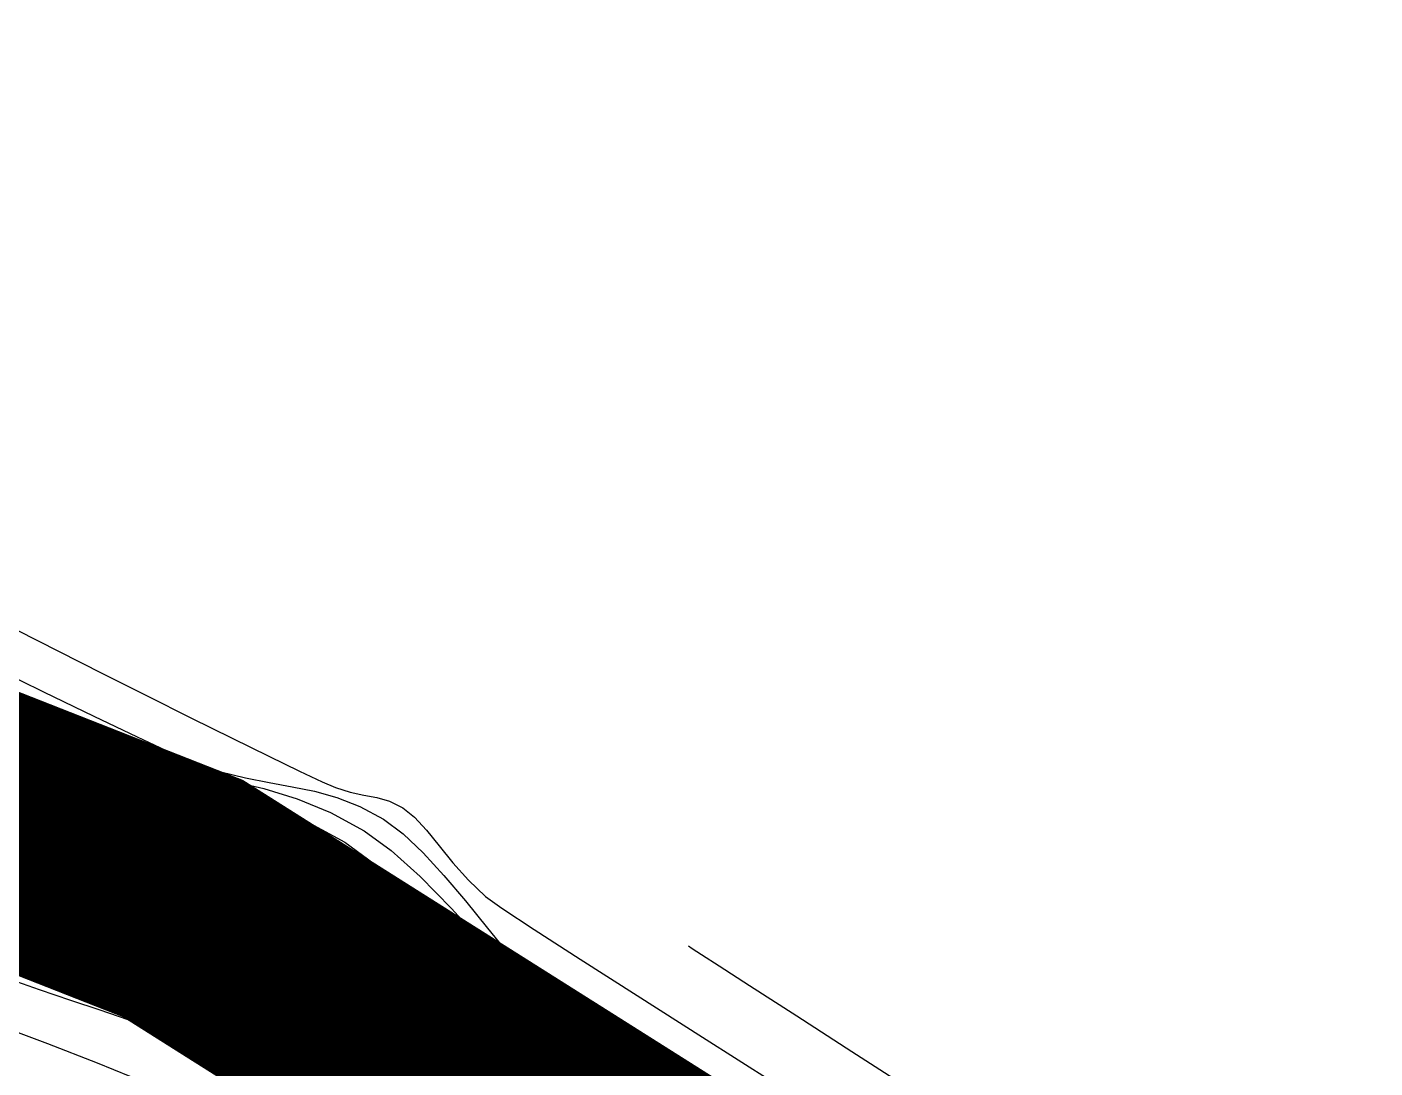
# Model space of a CAD drawing. Header units: feet. Extents: x 26064 to 27719, y 16802 to 28989.
# Drawn here: x 26255.41 to 26296.15, y 18096.53 to 18128 of the extents above; entities that cross this region are included whole.
import ezdxf

# ---------------------------------------------------------------- set-up
doc = ezdxf.new("R2010")
doc.units = ezdxf.units.FT
doc.header["$LTSCALE"] = 50
doc.header["$MEASUREMENT"] = 0
doc.linetypes.add('HIDDEN', pattern=[0.375, 0.25, -0.125])
doc.linetypes.add('HIDN25', pattern=[0.0938, 0.0625, -0.0313])
for name, color, linetype in [('CONT-MJR', 160, 'HIDDEN'), ('CONT-MNR', 55, 'HIDN25'), ('WATER', 5, 'Continuous')]:
    doc.layers.add(name, color=color, linetype=linetype)

msp = doc.modelspace()

# ---------------------------------------------------------------- linework, layer by layer
at = {"layer": 'CONT-MJR', "color": 7}
for p, q in [((26255.11767, 18106.37852, 590), (26256.36261, 18106.10884, 590)), ((26256.36261, 18106.10884, 590), (26257.65623, 18105.83317, 590)), ((26257.65623, 18105.83317, 590), (26258.9731, 18105.5391, 590)), ((26258.9731, 18105.5391, 590), (26260.28781, 18105.21427, 590)), ((26260.28781, 18105.21427, 590), (26261.57495, 18104.84628, 590)), ((26261.57495, 18104.84628, 590), (26262.80909, 18104.42274, 590)), ((26262.80909, 18104.42274, 590), (26263.96482, 18103.93127, 590)), ((26263.96482, 18103.93127, 590), (26265.01671, 18103.35948, 590)), ((26265.01671, 18103.35948, 590), (26265.89748, 18102.71196, 590)), ((26265.89748, 18102.71196, 590), (26266.95844, 18101.7714, 590)), ((26266.95844, 18101.7714, 590), (26268.16474, 18100.58864, 590)), ((26255.53537, 18100.4658, 590), (26253.93029, 18101.02311, 590)), ((26268.16474, 18100.58864, 590), (26269.48148, 18099.21452, 590)), ((26256.99748, 18099.9539, 590), (26255.53537, 18100.4658, 590)), ((26258.2602, 18099.50862, 590), (26256.99748, 18099.9539, 590)), ((26259.26711, 18099.15118, 590), (26258.2602, 18099.50862, 590)), ((26259.96177, 18098.90279, 590), (26259.26711, 18099.15118, 590)), ((26269.48148, 18099.21452, 590), (26270.87381, 18097.69988, 590)), ((26260.28778, 18098.78465, 590), (26259.96177, 18098.90279, 590)), ((26260.62333, 18098.66777, 590), (26260.28778, 18098.78465, 590)), ((26260.91527, 18098.56919, 590), (26260.62333, 18098.66777, 590)), ((26261.19724, 18098.45352, 590), (26260.91527, 18098.56919, 590)), ((26261.50289, 18098.28538, 590), (26261.19724, 18098.45352, 590)), ((26261.82546, 18098.01764, 590), (26261.50289, 18098.28538, 590)), ((26262.55962, 18097.37386, 590), (26261.82546, 18098.01764, 590)), ((26270.87381, 18097.69988, 590), (26272.30684, 18096.09555, 590)), ((26263.63677, 18096.4165, 590), (26262.55962, 18097.37386, 590))]:
    msp.add_line(p, q, dxfattribs=at)
at = {"layer": 'CONT-MNR', "color": 7, "extrusion": (-0.455538, -0.890216, 0)}
msp.add_line((26255.11226, 18109.77253, 593), (26256.36412, 18109.13193, 593), dxfattribs=at)
at = {"layer": 'CONT-MNR', "color": 7}
for p, q in [((26256.36412, 18109.13193, 593), (26257.69239, 18108.45889, 593)), ((26254.21292, 18108.74297, 592), (26255.90669, 18107.90898, 592)), ((26259.04476, 18107.77926, 593), (26260.36894, 18107.11889, 593)), ((26257.43507, 18107.16554, 592), (26258.742, 18106.54137, 592)), ((26260.36894, 18107.11889, 593), (26261.61262, 18106.50364, 593)), ((26255.16666, 18106.95086, 591), (26256.19817, 18106.52058, 591)), ((26256.19817, 18106.52058, 591), (26257.3369, 18106.12475, 591)), ((26261.61262, 18106.50364, 593), (26262.72351, 18105.95936, 593)), ((26257.3369, 18106.12475, 591), (26258.43511, 18105.83123, 591)), ((26262.72351, 18105.95936, 593), (26263.64929, 18105.51191, 593)), ((26260.46726, 18105.76574, 592), (26261.26786, 18105.49129, 592)), ((26261.26786, 18105.49129, 592), (26262.0192, 18105.30074, 592)), ((26262.0192, 18105.30074, 592), (26262.73372, 18105.16077, 592)), ((26264.102, 18104.89934, 592), (26264.7806, 18104.71125, 592)), ((26264.73636, 18105.0109, 593), (26265.18404, 18104.86956, 593)), ((26265.98319, 18104.71312, 593), (26266.37091, 18104.60081, 593)), ((26264.5833, 18104.26218, 591), (26265.60278, 18103.70664, 591)), ((26266.78179, 18103.61436, 592), (26267.3893, 18103.04132, 592)), ((26267.3893, 18103.04132, 592), (26268.01492, 18102.35863, 592)), ((26268.28699, 18102.73555, 593), (26268.75086, 18102.21328, 593)), ((26268.66218, 18101.59026, 592), (26269.33463, 18100.76017, 592)), ((26269.27255, 18101.71768, 593), (26269.76388, 18101.36699, 593)), ((26268.23922, 18101.35857, 591), (26269.22642, 18100.26882, 591)), ((26270.03583, 18099.89233, 592), (26270.76931, 18099.0107, 592)), ((26255.78809, 18098.89387, 591), (26254.75954, 18099.26459, 591)), ((26256.73584, 18098.57237, 591), (26255.78809, 18098.89387, 591)), ((26258.46649, 18097.99546, 591), (26257.62217, 18098.2797, 591)), ((26260.10664, 18097.37071, 591), (26259.28818, 18097.69926, 591)), ((26272.34732, 18097.30193, 592), (26273.19893, 18096.52271, 592)), ((26275.83173, 18097.47239, 593), (26277.98794, 18096.10256, 593)), ((26272.3236, 18096.59405, 591), (26273.35606, 18095.35673, 591))]:
    msp.add_line(p, q, dxfattribs=at)
at = {"layer": 'CONT-MNR', "color": 7, "extrusion": (-0.449034, -0.893515, 0)}
msp.add_line((26257.69239, 18108.45889, 593), (26259.04476, 18107.77926, 593), dxfattribs=at)
at = {"layer": 'CONT-MNR', "color": 7, "extrusion": (0.437419, 0.899258, 0)}
msp.add_line((26255.90669, 18107.90898, 592), (26257.43507, 18107.16554, 592), dxfattribs=at)
at = {"layer": 'CONT-MNR', "color": 7, "extrusion": (-0.419826, -0.907605, 0)}
msp.add_line((26258.742, 18106.54137, 592), (26259.77142, 18106.0652, 592), dxfattribs=at)
at = {"layer": 'CONT-MNR', "color": 7, "extrusion": (-0.395304, -0.91855, 0)}
msp.add_line((26259.77142, 18106.0652, 592), (26260.46726, 18105.76574, 592), dxfattribs=at)
at = {"layer": 'CONT-MNR', "color": 7, "extrusion": (-0.207717, -0.978189, 0)}
msp.add_line((26258.43511, 18105.83123, 591), (26259.50012, 18105.60508, 591), dxfattribs=at)
at = {"layer": 'CONT-MNR', "color": 7, "extrusion": (-0.183266, -0.983063, 0)}
msp.add_line((26259.50012, 18105.60508, 591), (26260.53925, 18105.41136, 591), dxfattribs=at)
at = {"layer": 'CONT-MNR', "color": 7, "extrusion": (-0.426684, -0.904401, 0)}
msp.add_line((26263.64929, 18105.51191, 593), (26264.33768, 18105.18714, 593), dxfattribs=at)
at = {"layer": 'CONT-MNR', "color": 7, "extrusion": (-0.188804, -0.982015, 0)}
msp.add_line((26260.53925, 18105.41136, 591), (26261.55981, 18105.21514, 591), dxfattribs=at)
at = {"layer": 'CONT-MNR', "color": 7, "extrusion": (-0.225526, -0.974237, 0)}
msp.add_line((26261.55981, 18105.21514, 591), (26262.56913, 18104.9815, 591), dxfattribs=at)
at = {"layer": 'CONT-MNR', "color": 7, "extrusion": (-0.175047, -0.98456, 0)}
msp.add_line((26262.73372, 18105.16077, 592), (26263.42385, 18105.03807, 592), dxfattribs=at)
at = {"layer": 'CONT-MNR', "color": 7, "extrusion": (-0.20043, -0.979708, 0)}
msp.add_line((26263.42385, 18105.03807, 592), (26264.102, 18104.89934, 592), dxfattribs=at)
at = {"layer": 'CONT-MNR', "color": 7, "extrusion": (0.404302, 0.914625, 0)}
msp.add_line((26264.33768, 18105.18714, 593), (26264.73636, 18105.0109, 593), dxfattribs=at)
at = {"layer": 'CONT-MNR', "color": 7, "extrusion": (-0.291181, -0.956668, 0)}
msp.add_line((26262.56913, 18104.9815, 591), (26263.57452, 18104.67548, 591), dxfattribs=at)
at = {"layer": 'CONT-MNR', "color": 7, "extrusion": (-0.379125, -0.925345, 0)}
msp.add_line((26263.57452, 18104.67548, 591), (26264.5833, 18104.26218, 591), dxfattribs=at)
at = {"layer": 'CONT-MNR', "color": 7, "extrusion": (-0.364595, -0.931166, 0)}
msp.add_line((26264.7806, 18104.71125, 592), (26265.47207, 18104.44051, 592), dxfattribs=at)
at = {"layer": 'CONT-MNR', "color": 7, "extrusion": (-0.198744, -0.980051, 0)}
msp.add_line((26265.18404, 18104.86956, 593), (26265.59361, 18104.7865, 593), dxfattribs=at)
at = {"layer": 'CONT-MNR', "color": 7, "extrusion": (-0.185098, -0.98272, 0)}
msp.add_line((26265.59361, 18104.7865, 593), (26265.98319, 18104.71312, 593), dxfattribs=at)
at = {"layer": 'CONT-MNR', "color": 7, "extrusion": (0.474822, 0.880082, 0)}
msp.add_line((26265.47207, 18104.44051, 592), (26266.18885, 18104.05379, 592), dxfattribs=at)
at = {"layer": 'CONT-MNR', "color": 7, "extrusion": (-0.443412, -0.896318, 0)}
msp.add_line((26266.37091, 18104.60081, 593), (26266.77491, 18104.40095, 593), dxfattribs=at)
at = {"layer": 'CONT-MNR', "color": 7, "extrusion": (-0.629757, -0.776792, 0)}
msp.add_line((26266.77491, 18104.40095, 593), (26267.12491, 18104.1172, 593), dxfattribs=at)
at = {"layer": 'CONT-MNR', "color": 7, "extrusion": (0.595413, 0.80342, 0)}
msp.add_line((26266.18885, 18104.05379, 592), (26266.78179, 18103.61436, 592), dxfattribs=at)
at = {"layer": 'CONT-MNR', "color": 7, "extrusion": (0.738442, 0.674317, 0)}
msp.add_line((26267.12491, 18104.1172, 593), (26267.48576, 18103.72204, 593), dxfattribs=at)
at = {"layer": 'CONT-MNR', "color": 7, "extrusion": (-0.58976, -0.807578, 0)}
msp.add_line((26265.60278, 18103.70664, 591), (26266.41387, 18103.11431, 591), dxfattribs=at)
at = {"layer": 'CONT-MNR', "color": 7, "extrusion": (0.776195, 0.630492, 0)}
msp.add_line((26267.48576, 18103.72204, 593), (26267.8692, 18103.24998, 593), dxfattribs=at)
at = {"layer": 'CONT-MNR', "color": 7, "extrusion": (-0.668952, -0.743306, 0)}
msp.add_line((26266.41387, 18103.11431, 591), (26267.29719, 18102.31935, 591), dxfattribs=at)
at = {"layer": 'CONT-MNR', "color": 7, "extrusion": (0.776252, 0.630422, 0)}
msp.add_line((26267.8692, 18103.24998, 593), (26268.28699, 18102.73555, 593), dxfattribs=at)
at = {"layer": 'CONT-MNR', "color": 7, "extrusion": (0.714039, 0.700106, 0)}
msp.add_line((26267.29719, 18102.31935, 591), (26268.23922, 18101.35857, 591), dxfattribs=at)
at = {"layer": 'CONT-MNR', "color": 7, "extrusion": (0.764806, 0.644261, 0)}
msp.add_line((26268.01492, 18102.35863, 592), (26268.66218, 18101.59026, 592), dxfattribs=at)
at = {"layer": 'CONT-MNR', "color": 7, "extrusion": (-0.68874, -0.725008, 0)}
msp.add_line((26268.75086, 18102.21328, 593), (26269.27255, 18101.71768, 593), dxfattribs=at)
at = {"layer": 'CONT-MNR', "color": 7, "extrusion": (-0.550356, -0.83493, 0)}
msp.add_line((26269.76388, 18101.36699, 593), (26270.74274, 18100.72176, 593), dxfattribs=at)
at = {"layer": 'CONT-MNR', "color": 7, "extrusion": (0.777832, 0.628472, 0)}
msp.add_line((26269.33463, 18100.76017, 592), (26270.03583, 18099.89233, 592), dxfattribs=at)
at = {"layer": 'CONT-MNR', "color": 7, "extrusion": (0.541363, 0.840789, 0)}
msp.add_line((26270.74274, 18100.72176, 593), (26272.13186, 18099.82735, 593), dxfattribs=at)
at = {"layer": 'CONT-MNR', "color": 7, "extrusion": (0.757428, 0.652919, 0)}
msp.add_line((26269.22642, 18100.26882, 591), (26270.24523, 18099.08693, 591), dxfattribs=at)
at = {"layer": 'CONT-MNR', "color": 7, "extrusion": (-0.551923, -0.833895, 0)}
msp.add_line((26275.4067, 18100.22696, 594), (26275.51935, 18100.1524, 594), dxfattribs=at)
at = {"layer": 'CONT-MNR', "color": 7, "extrusion": (-0.548567, -0.836107, 0)}
msp.add_line((26275.51935, 18100.1524, 594), (26275.79644, 18099.97061, 594), dxfattribs=at)
at = {"layer": 'CONT-MNR', "color": 7, "extrusion": (0.5377, 0.843136, 0)}
msp.add_line((26272.13186, 18099.82735, 593), (26273.85394, 18098.72911, 593), dxfattribs=at)
at = {"layer": 'CONT-MNR', "color": 7, "extrusion": (-0.545372, -0.838194, 0)}
msp.add_line((26275.79644, 18099.97061, 594), (26276.33316, 18099.62139, 594), dxfattribs=at)
at = {"layer": 'CONT-MNR', "color": 7, "extrusion": (-0.543157, -0.839631, 0)}
msp.add_line((26276.33316, 18099.62139, 594), (26277.25147, 18099.02734, 594), dxfattribs=at)
at = {"layer": 'CONT-MNR', "color": 7, "extrusion": (0.766419, 0.642341, 0)}
msp.add_line((26270.24523, 18099.08693, 591), (26271.28214, 18097.84972, 591), dxfattribs=at)
at = {"layer": 'CONT-MNR', "color": 7, "extrusion": (0.749675, 0.661806, 0)}
msp.add_line((26270.76931, 18099.0107, 592), (26271.53863, 18098.13925, 592), dxfattribs=at)
at = {"layer": 'CONT-MNR', "color": 7, "extrusion": (-0.541978, -0.840393, 0)}
msp.add_line((26277.25147, 18099.02734, 594), (26278.67496, 18098.10931, 594), dxfattribs=at)
at = {"layer": 'CONT-MNR', "color": 7, "extrusion": (0.313553, 0.949571, 0)}
msp.add_line((26257.62217, 18098.2797, 591), (26256.73584, 18098.57237, 591), dxfattribs=at)
at = {"layer": 'CONT-MNR', "color": 7, "extrusion": (-0.536305, -0.844024, 0)}
msp.add_line((26273.85394, 18098.72911, 593), (26275.83173, 18097.47239, 593), dxfattribs=at)
at = {"layer": 'CONT-MNR', "color": 7, "extrusion": (0.719297, 0.694702, 0)}
msp.add_line((26271.53863, 18098.13925, 592), (26272.34732, 18097.30193, 592), dxfattribs=at)
at = {"layer": 'CONT-MNR', "color": 7, "extrusion": (-0.541713, -0.840564, 0)}
msp.add_line((26278.67496, 18098.10931, 594), (26280.33976, 18097.03641, 594), dxfattribs=at)
at = {"layer": 'CONT-MNR', "color": 7, "extrusion": (-0.352029, -0.935989, 0)}
msp.add_line((26256.04496, 18097.26294, 592), (26254.57817, 18097.8146, 592), dxfattribs=at)
at = {"layer": 'CONT-MNR', "color": 7, "extrusion": (-0.339116, -0.940745, 0)}
msp.add_line((26259.28818, 18097.69926, 591), (26258.46649, 18097.99546, 591), dxfattribs=at)
at = {"layer": 'CONT-MNR', "color": 7, "extrusion": (0.769709, 0.638395, 0)}
msp.add_line((26271.28214, 18097.84972, 591), (26272.3236, 18096.59405, 591), dxfattribs=at)
at = {"layer": 'CONT-MNR', "color": 7, "extrusion": (0.415543, 0.909574, 0)}
msp.add_line((26260.94126, 18096.98941, 591), (26260.10664, 18097.37071, 591), dxfattribs=at)
at = {"layer": 'CONT-MNR', "color": 7, "extrusion": (-0.362226, -0.93209, 0)}
msp.add_line((26257.54262, 18096.68092, 592), (26256.04496, 18097.26294, 592), dxfattribs=at)
at = {"layer": 'CONT-MNR', "color": 7, "extrusion": (-0.462915, -0.886403, 0)}
msp.add_line((26261.81144, 18096.53497, 591), (26260.94126, 18096.98941, 591), dxfattribs=at)
at = {"layer": 'CONT-MNR', "color": 7, "extrusion": (-0.542119, -0.840302, 0)}
msp.add_line((26280.33976, 18097.03641, 594), (26282.17626, 18095.85159, 594), dxfattribs=at)
at = {"layer": 'CONT-MNR', "color": 7, "extrusion": (-0.375535, -0.926808, 0)}
msp.add_line((26259.02762, 18096.07921, 592), (26257.54262, 18096.68092, 592), dxfattribs=at)
at = {"layer": 'WATER', "linetype": 'Continuous', "const_width": 8, "flags": 128}
msp.add_lwpolyline([(26213.10262, 18120.14653), (26260.12127, 18101.65937), (26293.04278, 18080.87237), (26314.47306, 18078.3662), (26333.85148, 18079.7332), (26452.72699, 18067.46349), (26536.83767, 18066.99596), (26567.66957, 18075.46925), (26627.79181, 18103.97027), (26669.41487, 18113.98413), (26756.51501, 18123.99801)], dxfattribs=at)

doc.saveas('drawing.dxf')
